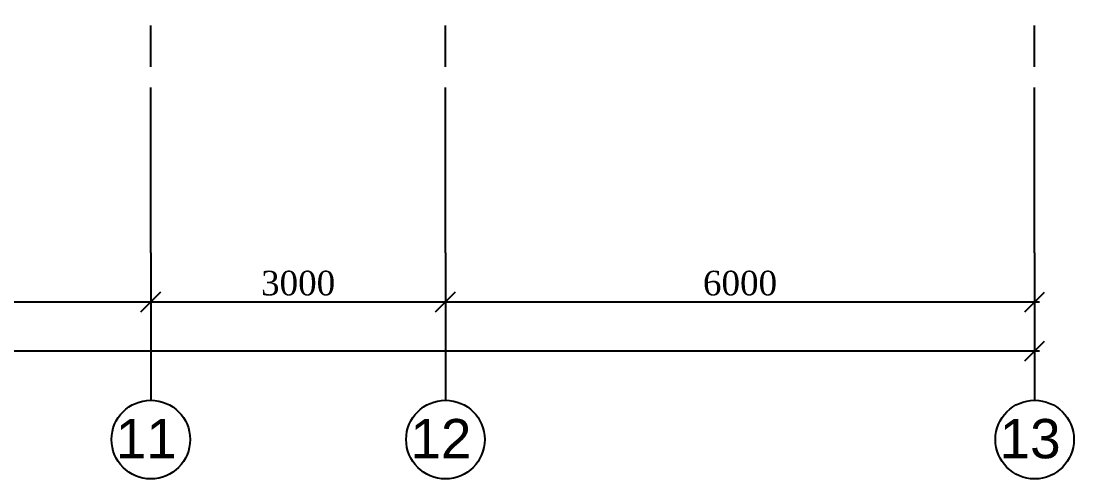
# Model space of a CAD drawing. Header units: inches. Extents: x 2870606 to 3671143, y -733551 to -473558.
# Drawn here: x 3277521 to 3288242, y -526992 to -522336 of the extents above; entities that cross this region are included whole.
import ezdxf

# ---------------------------------------------------------------- set-up
doc = ezdxf.new("R2010")
doc.units = ezdxf.units.IN
doc.header["$MEASUREMENT"] = 0
doc.linetypes.add('ACAD_ISO08W100', pattern=[36, 24, -3, 6, -3])
doc.styles.add('J~stule', font='dutch.ttf')
doc.styles.add('стиль3', font='arial.ttf', dxfattribs={"height": 250})
doc.dimstyles.new('J~style', dxfattribs={"dimscale": 100, "dimtxt": 2.5, "dimasz": 2, "dimexe": 0.55, "dimexo": 0.725, "dimtad": 1, "dimdec": 0, "dimdsep": 46, "dimtxsty": 'J~stule', "dimblk": 'OBLIQUE', "dimcen": 2, "dimdle": 0.5, "dimadec": 0, "dimazin": 0, "dimtfac": 1, "dimtdec": 0, "dimtmove": 0, "dimatfit": 3, "dimfxl": 1, "dimarcsym": 0})

# ---------------------------------------------------------------- blocks, each defined once
blk = doc.blocks.new('_Oblique')
at = {"color": 0, "linetype": 'ByBlock', "lineweight": -2}
blk.add_line((-0.5, -0.5), (0.5, 0.5), dxfattribs=at)
blk = doc.blocks.new('*D873')
at = {"color": 0, "lineweight": -2, "transparency": 16777216}
for p, q in [((3273842, -524765), (3273842, -525247)), ((3278842, -524765), (3278842, -525247)), ((3273792, -525192), (3278892, -525192))]:
    blk.add_line(p, q, dxfattribs=at)
at = {"layer": 'Defpoints', "color": 0, "lineweight": 35, "transparency": 16777216}
for p in [(3273842, -524692), (3278842, -524692), (3278842, -525192)]:
    blk.add_point(p, dxfattribs=at)
at = {"color": 0, "lineweight": -2, "transparency": 16777216, "xscale": 200, "yscale": 200, "zscale": 200, "rotation": 180}
blk.add_blockref('_Oblique', (3273842, -525192), dxfattribs=at)
at = {"color": 0, "lineweight": -2, "transparency": 16777216, "xscale": 200, "yscale": 200, "zscale": 200}
blk.add_blockref('_Oblique', (3278842, -525192), dxfattribs=at)
at = {"color": 0, "transparency": 16777216, "insert": (3276342, -524999), "char_height": 250, "attachment_point": 5, "style": 'J~stule'}
blk.add_mtext('5000', dxfattribs=at)
blk = doc.blocks.new('*D874')
at = {"color": 0, "lineweight": -2, "transparency": 16777216}
for p, q in [((3278842, -524765), (3278842, -525247)), ((3281842, -524765), (3281842, -525247)), ((3278792, -525192), (3281892, -525192))]:
    blk.add_line(p, q, dxfattribs=at)
at = {"layer": 'Defpoints', "color": 0, "lineweight": 35, "transparency": 16777216}
for p in [(3278842, -524692), (3281842, -524692), (3281842, -525192)]:
    blk.add_point(p, dxfattribs=at)
at = {"color": 0, "lineweight": -2, "transparency": 16777216, "xscale": 200, "yscale": 200, "zscale": 200, "rotation": 180}
blk.add_blockref('_Oblique', (3278842, -525192), dxfattribs=at)
at = {"color": 0, "lineweight": -2, "transparency": 16777216, "xscale": 200, "yscale": 200, "zscale": 200}
blk.add_blockref('_Oblique', (3281842, -525192), dxfattribs=at)
at = {"color": 0, "transparency": 16777216, "insert": (3280342, -525002), "char_height": 250, "attachment_point": 5, "style": 'J~stule'}
blk.add_mtext('3000', dxfattribs=at)
blk = doc.blocks.new('*D875')
at = {"color": 0, "lineweight": -2, "transparency": 16777216}
for p, q in [((3281842, -524765), (3281842, -525247)), ((3287842, -524765), (3287842, -525247)), ((3281792, -525192), (3287892, -525192))]:
    blk.add_line(p, q, dxfattribs=at)
at = {"layer": 'Defpoints', "color": 0, "lineweight": 35, "transparency": 16777216}
for p in [(3281842, -524692), (3287842, -524692), (3287842, -525192)]:
    blk.add_point(p, dxfattribs=at)
at = {"color": 0, "lineweight": -2, "transparency": 16777216, "xscale": 200, "yscale": 200, "zscale": 200, "rotation": 180}
blk.add_blockref('_Oblique', (3281842, -525192), dxfattribs=at)
at = {"color": 0, "lineweight": -2, "transparency": 16777216, "xscale": 200, "yscale": 200, "zscale": 200}
blk.add_blockref('_Oblique', (3287842, -525192), dxfattribs=at)
at = {"color": 0, "transparency": 16777216, "insert": (3284842, -525002), "char_height": 250, "attachment_point": 5, "style": 'J~stule'}
blk.add_mtext('6000', dxfattribs=at)
blk = doc.blocks.new('*D876')
at = {"color": 0, "lineweight": -2, "transparency": 16777216}
for p, q in [((3227842, -524765), (3227842, -525747)), ((3287842, -524765), (3287842, -525747)), ((3287892, -525692), (3227792, -525692))]:
    blk.add_line(p, q, dxfattribs=at)
at = {"layer": 'Defpoints', "color": 0, "lineweight": 35, "transparency": 16777216}
for p in [(3227842, -524692), (3287842, -524692), (3227842, -525692)]:
    blk.add_point(p, dxfattribs=at)
at = {"color": 0, "lineweight": -2, "transparency": 16777216, "xscale": 200, "yscale": 200, "zscale": 200, "rotation": 180}
blk.add_blockref('_Oblique', (3227842, -525692), dxfattribs=at)
at = {"color": 0, "lineweight": -2, "transparency": 16777216, "xscale": 200, "yscale": 200, "zscale": 200}
blk.add_blockref('_Oblique', (3287842, -525692), dxfattribs=at)
at = {"color": 0, "transparency": 16777216, "insert": (3257842, -525502), "char_height": 250, "attachment_point": 5, "style": 'J~stule'}
blk.add_mtext('60000', dxfattribs=at)

msp = doc.modelspace()

# ---------------------------------------------------------------- linework, layer by layer
at = {"color": 252, "linetype": 'ACAD_ISO08W100', "ltscale": 70}
for p, q in [((3278842.2, -524692.02), (3278842.2, -496403.85)), ((3281842.2, -524692.02), (3281842.2, -496403.85)), ((3287842.2, -524692.02), (3287842.2, -496403.85))]:
    msp.add_line(p, q, dxfattribs=at)
at = {"linetype": 'Continuous'}
for p, q in [((3278842.2, -524692.02), (3278842.2, -526192.02)), ((3281842.2, -524692.02), (3281842.2, -526192.02)), ((3287842.2, -524692.02), (3287842.2, -526192.02))]:
    msp.add_line(p, q, dxfattribs=at)
for centre in [(3278842.2, -526592.02), (3281842.2, -526592.02), (3287842.2, -526592.02)]:
    msp.add_circle(centre, 400, dxfattribs=at)

# ---------------------------------------------------------------- texts
at = {"linetype": 'Continuous', "insert": (3278795.92, -526382.35), "char_height": 400, "width": 147.3397, "attachment_point": 2, "style": 'стиль3'}
msp.add_mtext('11', dxfattribs=at)
at = {"linetype": 'Continuous', "char_height": 400, "attachment_point": 2, "style": 'стиль3'}
for s, insert in [('12', (3281795.92, -526382.35)), ('13', (3287795.92, -526382.35))]:
    msp.add_mtext(s, dxfattribs=dict(at, insert=insert))

# ---------------------------------------------------------------- dimensions: what is measured, and where the dimension line sits
for base, p1, p2, picture, middle in [((3227842.2, -525692.02), (3287842.2, -524692.02), (3227842.2, -524692.02), '*D876', (3257842.2, -525502.01)), ((3278842.2, -525192.02), (3273842.2, -524692.02), (3278842.2, -524692.02), '*D873', (3276342.2, -524999.32)), ((3281842.2, -525192.02), (3278842.2, -524692.02), (3281842.2, -524692.02), '*D874', (3280342.2, -525002.01)), ((3287842.2, -525192.02), (3281842.2, -524692.02), (3287842.2, -524692.02), '*D875', (3284842.2, -525002.01))]:
    dim = msp.add_linear_dim(base=base, p1=p1, p2=p2, dimstyle='J~style', override={"dimdec": 1, "dimtdec": 1})
    dim.commit()
    dim.dimension.update_dxf_attribs({"geometry": picture, "text_midpoint": middle})

doc.saveas('drawing.dxf')
